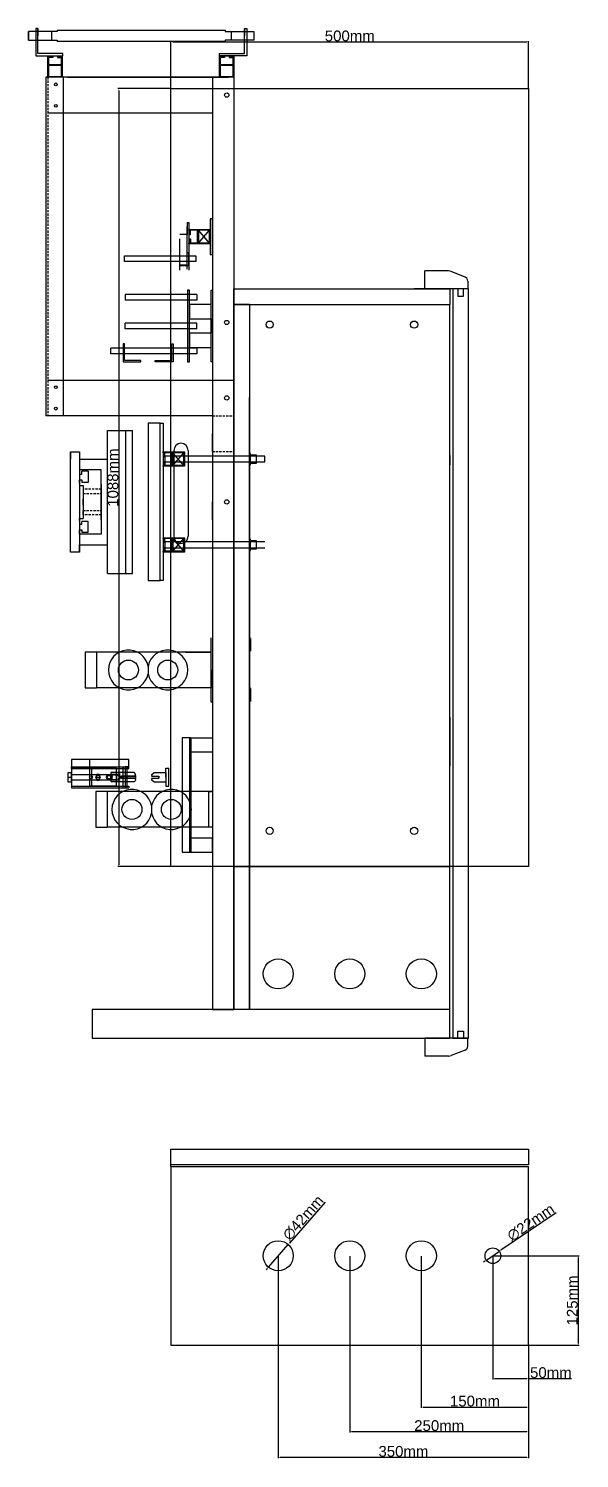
# Model space of a CAD drawing. Header units: centimetres. Extents: x -20691 to 4616, y 2962 to 8763.
# Drawn here: x -20691 to -19921, y 2962 to 4962 of the extents above; entities that cross this region are included whole.
import ezdxf

# ---------------------------------------------------------------- set-up
doc = ezdxf.new("R2010")
doc.units = ezdxf.units.CM
doc.header["$LTSCALE"] = 0.5
doc.linetypes.add('DASHED2', pattern=[9.525, 6.35, -3.175])
doc.linetypes.add('TRAZOS2', pattern=[9.525, 6.35, -3.175])
doc.styles.get("Standard").update_dxf_attribs({"font": 'arial.ttf'})
doc.dimstyles.new('ISO-25', dxfattribs={"dimtxt": 15, "dimasz": 2.5, "dimexe": 1.25, "dimexo": 0.625, "dimtad": 1, "dimtxsty": 'Standard', "dimcen": 2.5, "dimclrd": 1, "dimclre": 1, "dimadec": 0, "dimazin": 0, "dimtfac": 1, "dimtmove": 0, "dimatfit": 3, "dimfxl": 1, "dimarcsym": 0})

# ---------------------------------------------------------------- blocks, each defined once
blk = doc.blocks.new('*D179')
at = {"color": 1, "lineweight": -2, "transparency": 16777216}
for p, q in [((-20492.4, 4878.3), (-20492.4, 4944.3)), ((-20489.9, 4943.1), (-19994.9, 4943.1)), ((-19992.4, 4878.3), (-19992.4, 4944.3))]:
    blk.add_line(p, q, dxfattribs=at)
at = {"color": 1, "transparency": 16777216}
for points in [[(-20489.9, 4943.5), (-20489.9, 4942.7), (-20492.4, 4943.1)], [(-19994.9, 4943.5), (-19994.9, 4942.7), (-19992.4, 4943.1)]]:
    blk.add_solid(points, dxfattribs=at)
at = {"layer": 'Defpoints', "color": 0, "transparency": 16777216}
for p in [(-19992.4, 4943.1), (-20492.4, 4877.7), (-19992.4, 4877.7)]:
    blk.add_point(p, dxfattribs=at)
at = {"color": 0, "transparency": 16777216, "insert": (-20242.4, 4951.4), "char_height": 15, "attachment_point": 5}
blk.add_mtext('500mm', dxfattribs=at)
blk = doc.blocks.new('*D180')
at = {"color": 1, "lineweight": -2, "transparency": 16777216}
for p, q in [((-20493, 4877.7), (-20566.5, 4877.7)), ((-20565.2, 4875.2), (-20565.2, 3792.2)), ((-20493, 3789.7), (-20566.5, 3789.7))]:
    blk.add_line(p, q, dxfattribs=at)
at = {"color": 1, "transparency": 16777216}
for points in [[(-20565.6, 4875.2), (-20564.8, 4875.2), (-20565.2, 4877.7)], [(-20565.6, 3792.2), (-20564.8, 3792.2), (-20565.2, 3789.7)]]:
    blk.add_solid(points, dxfattribs=at)
at = {"layer": 'Defpoints', "color": 0, "transparency": 16777216}
for p in [(-20492.4, 4877.7), (-20565.2, 3789.7), (-20492.4, 3789.7)]:
    blk.add_point(p, dxfattribs=at)
at = {"color": 0, "transparency": 16777216, "insert": (-20573.5, 4333.7), "char_height": 15, "attachment_point": 5, "rotation": 90}
blk.add_mtext('1088mm', dxfattribs=at)
blk = doc.blocks.new('*D181')
at = {"color": 1, "lineweight": -2, "transparency": 16777216}
for p, q in [((-20041.8, 3245.5), (-19921.7, 3245.5)), ((-19923, 3243), (-19923, 3123)), ((-19991.8, 3120.5), (-19921.7, 3120.5))]:
    blk.add_line(p, q, dxfattribs=at)
at = {"color": 1, "transparency": 16777216}
for points in [[(-19923.4, 3243), (-19922.6, 3243), (-19923, 3245.5)], [(-19923.4, 3123), (-19922.6, 3123), (-19923, 3120.5)]]:
    blk.add_solid(points, dxfattribs=at)
at = {"layer": 'Defpoints', "color": 0, "transparency": 16777216}
for p in [(-20042.4, 3245.5), (-19992.4, 3120.5), (-19923, 3120.5)]:
    blk.add_point(p, dxfattribs=at)
at = {"color": 0, "transparency": 16777216, "insert": (-19931.3, 3183), "char_height": 15, "attachment_point": 5, "rotation": 90}
blk.add_mtext('125mm', dxfattribs=at)
blk = doc.blocks.new('*D182')
at = {"color": 1, "lineweight": -2, "transparency": 16777216}
for p, q in [((-20042.4, 3244.9), (-20042.4, 3072.5)), ((-19992.4, 3119.9), (-19992.4, 3072.5)), ((-20039.9, 3073.7), (-19994.9, 3073.7)), ((-19992.4, 3073.7), (-19932.6, 3073.7))]:
    blk.add_line(p, q, dxfattribs=at)
at = {"color": 1, "transparency": 16777216}
for points in [[(-20039.9, 3074.1), (-20039.9, 3073.3), (-20042.4, 3073.7)], [(-19994.9, 3074.1), (-19994.9, 3073.3), (-19992.4, 3073.7)]]:
    blk.add_solid(points, dxfattribs=at)
at = {"layer": 'Defpoints', "color": 0, "transparency": 16777216}
for p in [(-20042.4, 3245.5), (-19992.4, 3120.5), (-19992.4, 3073.7)]:
    blk.add_point(p, dxfattribs=at)
at = {"color": 0, "transparency": 16777216, "insert": (-19961.3, 3082), "char_height": 15, "attachment_point": 5}
blk.add_mtext('50mm', dxfattribs=at)
blk = doc.blocks.new('*D183')
at = {"color": 1, "lineweight": -2, "transparency": 16777216}
for p, q in [((-20142.4, 3244.9), (-20142.4, 3032.6)), ((-19992.4, 3119.9), (-19992.4, 3032.6)), ((-20139.9, 3033.9), (-19994.9, 3033.9))]:
    blk.add_line(p, q, dxfattribs=at)
at = {"color": 1, "transparency": 16777216}
for points in [[(-20139.9, 3034.3), (-20139.9, 3033.5), (-20142.4, 3033.9)], [(-19994.9, 3034.3), (-19994.9, 3033.5), (-19992.4, 3033.9)]]:
    blk.add_solid(points, dxfattribs=at)
at = {"layer": 'Defpoints', "color": 0, "transparency": 16777216}
for p in [(-20142.4, 3245.5), (-19992.4, 3120.5), (-19992.4, 3033.9)]:
    blk.add_point(p, dxfattribs=at)
at = {"color": 0, "transparency": 16777216, "insert": (-20067.4, 3042.2), "char_height": 15, "attachment_point": 5}
blk.add_mtext('150mm', dxfattribs=at)
blk = doc.blocks.new('*D184')
at = {"color": 1, "lineweight": -2, "transparency": 16777216}
for p, q in [((-20242.4, 3244.9), (-20242.4, 2998.3)), ((-19992.4, 3119.9), (-19992.4, 2998.3)), ((-20239.9, 2999.6), (-19994.9, 2999.6))]:
    blk.add_line(p, q, dxfattribs=at)
at = {"color": 1, "transparency": 16777216}
for points in [[(-20239.9, 3000), (-20239.9, 2999.2), (-20242.4, 2999.6)], [(-19994.9, 3000), (-19994.9, 2999.2), (-19992.4, 2999.6)]]:
    blk.add_solid(points, dxfattribs=at)
at = {"layer": 'Defpoints', "color": 0, "transparency": 16777216}
for p in [(-20242.4, 3245.5), (-19992.4, 3120.5), (-19992.4, 2999.6)]:
    blk.add_point(p, dxfattribs=at)
at = {"color": 0, "transparency": 16777216, "insert": (-20117.4, 3007.9), "char_height": 15, "attachment_point": 5}
blk.add_mtext('250mm', dxfattribs=at)
blk = doc.blocks.new('*D185')
at = {"color": 1, "lineweight": -2, "transparency": 16777216}
for p, q in [((-20342.4, 3244.9), (-20342.4, 2962.4)), ((-19992.4, 3119.9), (-19992.4, 2962.4)), ((-20339.9, 2963.7), (-19994.9, 2963.7))]:
    blk.add_line(p, q, dxfattribs=at)
at = {"color": 1, "transparency": 16777216}
for points in [[(-20339.9, 2964.1), (-20339.9, 2963.2), (-20342.4, 2963.7)], [(-19994.9, 2964.1), (-19994.9, 2963.2), (-19992.4, 2963.7)]]:
    blk.add_solid(points, dxfattribs=at)
at = {"layer": 'Defpoints', "color": 0, "transparency": 16777216}
for p in [(-20342.4, 3245.5), (-19992.4, 3120.5), (-19992.4, 2963.7)]:
    blk.add_point(p, dxfattribs=at)
at = {"color": 0, "transparency": 16777216, "insert": (-20167.4, 2971.9), "char_height": 15, "attachment_point": 5}
blk.add_mtext('350mm', dxfattribs=at)
blk = doc.blocks.new('*D186')
at = {"color": 1, "lineweight": -2, "transparency": 16777216}
for p, q in [((-20276.7, 3320.4), (-20326.9, 3263.2)), ((-20356.2, 3229.7), (-20328.5, 3261.3)), ((-20357.9, 3227.9), (-20359.5, 3226))]:
    blk.add_line(p, q, dxfattribs=at)
at = {"color": 1, "transparency": 16777216}
for points in [[(-20327.2, 3263.5), (-20326.6, 3262.9), (-20328.5, 3261.3)], [(-20358.2, 3228.1), (-20357.6, 3227.6), (-20356.2, 3229.7)]]:
    blk.add_solid(points, dxfattribs=at)
at = {"layer": 'Defpoints', "color": 0, "transparency": 16777216}
for p in [(-20328.5, 3261.3), (-20356.2, 3229.7)]:
    blk.add_point(p, dxfattribs=at)
at = {"color": 0, "transparency": 16777216, "insert": (-20307.5, 3298.5), "char_height": 15, "attachment_point": 5, "rotation": 48.7601}
blk.add_mtext('∅42mm', dxfattribs=at)
blk = doc.blocks.new('*D187')
at = {"color": 1, "lineweight": -2, "transparency": 16777216}
for p, q in [((-19953.9, 3305.4), (-20031.2, 3253.1)), ((-20051.5, 3239.4), (-20033.3, 3251.7)), ((-20053.6, 3238), (-20055.6, 3236.6))]:
    blk.add_line(p, q, dxfattribs=at)
at = {"color": 1, "transparency": 16777216}
for points in [[(-20053.8, 3238.3), (-20053.3, 3237.6), (-20051.5, 3239.4)], [(-20031.4, 3253.4), (-20031, 3252.8), (-20033.3, 3251.7)]]:
    blk.add_solid(points, dxfattribs=at)
at = {"layer": 'Defpoints', "color": 0, "transparency": 16777216}
for p in [(-20051.5, 3239.4), (-20033.3, 3251.7)]:
    blk.add_point(p, dxfattribs=at)
at = {"color": 0, "transparency": 16777216, "insert": (-19989.3, 3292), "char_height": 15, "attachment_point": 5, "rotation": 34.0958}
blk.add_mtext('∅22mm', dxfattribs=at)

msp = doc.modelspace()

# ---------------------------------------------------------------- linework, layer by layer
for p, q in [((-20681.38, 4961.705), (-20681.38, 4923.705)), ((-20678.38, 4961.705), (-20681.38, 4961.705)), ((-20678.38, 4926.705), (-20678.38, 4961.705)), ((-20678.38, 4961.705), (-20678.38, 4951.705)), ((-20651.38, 4959.705), (-20416.38, 4959.705)), ((-20651.38, 4959.705), (-20651.38, 4959.705)), ((-20651.38, 4959.705), (-20651.38, 4957.705)), ((-20416.38, 4959.705), (-20416.38, 4957.705)), ((-20389.38, 4926.705), (-20389.38, 4961.705)), ((-20389.38, 4961.705), (-20386.38, 4961.705)), ((-20389.38, 4961.705), (-20389.38, 4951.705)), ((-20386.38, 4961.705), (-20386.38, 4923.705)), ((-20691.38, 4945.705), (-20691.38, 4957.705)), ((-20651.38, 4957.705), (-20691.38, 4957.705)), ((-20691.38, 4957.705), (-20691.38, 4945.705)), ((-20691.38, 4945.705), (-20651.38, 4945.705)), ((-20651.38, 4957.705), (-20659.38, 4957.705)), ((-20659.38, 4957.705), (-20659.38, 4945.705)), ((-20651.38, 4945.705), (-20651.38, 4943.705)), ((-20416.38, 4943.705), (-20651.38, 4943.705)), ((-20416.38, 4957.705), (-20376.38, 4957.705)), ((-20416.38, 4957.705), (-20408.38, 4957.705)), ((-20376.38, 4945.705), (-20416.38, 4945.705)), ((-20416.38, 4945.705), (-20416.38, 4943.705)), ((-20408.38, 4957.705), (-20408.38, 4945.705)), ((-20376.38, 4957.705), (-20376.38, 4945.705)), ((-20376.38, 4957.705), (-20376.38, 4945.705)), ((-20681.38, 4923.705), (-20643.38, 4923.705)), ((-20643.38, 4926.705), (-20678.38, 4926.705)), ((-20664.38, 4893.705), (-20664.38, 4923.705)), ((-20664.38, 4923.705), (-20663.28, 4923.705)), ((-20664.38, 4923.705), (-20663.28, 4923.705)), ((-20663.28, 4922.405), (-20663.28, 4923.705)), ((-20663.28, 4923.705), (-20663.28, 4922.405)), ((-20663.28, 4922.405), (-20663.28, 4923.705)), ((-20663.28, 4923.705), (-20663.28, 4922.405)), ((-20663.28, 4922.405), (-20657.6, 4922.405)), ((-20663.28, 4922.405), (-20657.6, 4922.405)), ((-20663.28, 4911.405), (-20663.28, 4921.155)), ((-20657.6, 4921.155), (-20663.28, 4921.155)), ((-20657.6, 4921.155), (-20663.28, 4921.155)), ((-20657.6, 4922.405), (-20657.6, 4921.155)), ((-20657.6, 4922.405), (-20657.6, 4921.155)), ((-20645.48, 4922.405), (-20651.16, 4922.405)), ((-20651.16, 4922.405), (-20651.16, 4921.155)), ((-20645.48, 4922.405), (-20651.16, 4922.405)), ((-20651.16, 4922.405), (-20651.16, 4921.155)), ((-20651.16, 4921.155), (-20645.48, 4921.155)), ((-20651.16, 4921.155), (-20645.48, 4921.155)), ((-20645.48, 4922.405), (-20645.48, 4923.705)), ((-20645.48, 4923.705), (-20645.48, 4922.405)), ((-20645.48, 4923.705), (-20644.38, 4923.705)), ((-20645.48, 4922.405), (-20645.48, 4923.705)), ((-20645.48, 4923.705), (-20645.48, 4922.405)), ((-20645.48, 4923.705), (-20644.38, 4923.705)), ((-20645.48, 4911.405), (-20645.48, 4921.155)), ((-20644.38, 4923.705), (-20644.38, 4893.705)), ((-20643.38, 4923.705), (-20643.38, 4926.705)), ((-20424.38, 4923.705), (-20424.38, 4926.705)), ((-20424.38, 4926.705), (-20389.38, 4926.705)), ((-20424.38, 4926.705), (-20414.38, 4926.705)), ((-20424.38, 4893.705), (-20424.38, 4923.705)), ((-20424.38, 4923.705), (-20423.28, 4923.705)), ((-20424.38, 4923.705), (-20423.28, 4923.705)), ((-20386.38, 4923.705), (-20424.38, 4923.705)), ((-20424.38, 4923.705), (-20404.38, 4923.705)), ((-20423.28, 4922.405), (-20423.28, 4923.705)), ((-20423.28, 4923.705), (-20423.28, 4922.405)), ((-20423.28, 4922.405), (-20417.6, 4922.405)), ((-20423.28, 4911.405), (-20423.28, 4921.155)), ((-20417.6, 4921.155), (-20423.28, 4921.155)), ((-20417.6, 4922.405), (-20417.6, 4921.155)), ((-20405.48, 4922.405), (-20411.16, 4922.405)), ((-20411.16, 4922.405), (-20411.16, 4921.155)), ((-20411.16, 4921.155), (-20405.48, 4921.155)), ((-20405.48, 4922.405), (-20405.48, 4923.705)), ((-20405.48, 4923.705), (-20405.48, 4922.405)), ((-20405.48, 4923.705), (-20404.38, 4923.705)), ((-20405.48, 4923.705), (-20404.38, 4923.705)), ((-20405.48, 4911.405), (-20405.48, 4921.155)), ((-20404.38, 4923.705), (-20404.38, 4893.705)), ((-20664.38, 4910.305), (-20664.38, 4911.405)), ((-20664.38, 4893.705), (-20664.38, 4908.705)), ((-20663.28, 4911.405), (-20645.48, 4911.405)), ((-20645.48, 4910.305), (-20663.28, 4910.305)), ((-20663.28, 4894.805), (-20663.28, 4910.305)), ((-20645.48, 4894.805), (-20645.48, 4910.305)), ((-20645.48, 4894.805), (-20645.48, 4910.305)), ((-20424.38, 4910.305), (-20424.38, 4911.405)), ((-20424.38, 4893.705), (-20424.38, 4908.705)), ((-20423.28, 4911.405), (-20405.48, 4911.405)), ((-20405.48, 4910.305), (-20423.28, 4910.305)), ((-20423.28, 4894.805), (-20423.28, 4910.305)), ((-20405.48, 4894.805), (-20405.48, 4910.305)), ((-20405.48, 4894.805), (-20405.48, 4910.305)), ((-20404.38, 4914.705), (-20404.38, 4896.705)), ((-20667.38, 4893.705), (-20667.38, 4420.205)), ((-20404.38, 4893.705), (-20667.38, 4893.705)), ((-20664.38, 4893.705), (-20664.38, 4894.805)), ((-20644.38, 4893.705), (-20664.38, 4893.705)), ((-20663.28, 4894.805), (-20645.48, 4894.805)), ((-20642.38, 4420.205), (-20642.38, 4893.705)), ((-20636.88, 4893.705), (-20411.88, 4893.705)), ((-20404.38, 4893.705), (-20504.38, 4893.705)), ((-20434.38, 4893.705), (-20434.38, 3589.705)), ((-20424.38, 4893.705), (-20424.38, 4894.805)), ((-20404.38, 4893.705), (-20424.38, 4893.705)), ((-20423.28, 4894.805), (-20405.48, 4894.805)), ((-20404.38, 4893.705), (-20404.38, 3589.705)), ((-20492.38, 3789.705), (-20492.38, 4877.705)), ((-20492.38, 4877.705), (-19992.38, 4877.705)), ((-19992.38, 4877.705), (-19992.38, 3789.705)), ((-20664.38, 4843.705), (-20434.38, 4843.705)), ((-20469.877, 4690.325), (-20467.477, 4690.325)), ((-20469.877, 4690.325), (-20469.877, 4673.705)), ((-20469.78, 4625.275), (-20469.78, 4684.325)), ((-20467.477, 4690.325), (-20467.477, 4680.705)), ((-20467.477, 4690.325), (-20467.477, 4670.705)), ((-20467.477, 4680.705), (-20437.477, 4680.705)), ((-20467.477, 4679.605), (-20467.477, 4680.705)), ((-20467.477, 4680.705), (-20450.515, 4680.705)), ((-20466.177, 4679.605), (-20467.477, 4679.605)), ((-20467.477, 4679.605), (-20466.177, 4679.605)), ((-20467.38, 4684.325), (-20467.38, 4623.865)), ((-20466.177, 4679.605), (-20466.177, 4673.925)), ((-20455.177, 4679.605), (-20464.927, 4679.605)), ((-20464.927, 4673.925), (-20464.927, 4679.605)), ((-20455.177, 4661.805), (-20455.177, 4679.605)), ((-20438.577, 4679.605), (-20454.077, 4679.605)), ((-20438.577, 4679.605), (-20454.077, 4679.605)), ((-20454.077, 4679.605), (-20454.077, 4661.805)), ((-20454.077, 4661.805), (-20438.577, 4679.605)), ((-20438.577, 4661.805), (-20454.077, 4679.605)), ((-20438.577, 4661.805), (-20438.577, 4679.605)), ((-20434.477, 4695.705), (-20437.477, 4695.705)), ((-20437.477, 4695.705), (-20437.477, 4645.705)), ((-20437.477, 4680.705), (-20437.477, 4660.705)), ((-20434.477, 4645.705), (-20434.477, 4695.705)), ((-20469.877, 4673.705), (-20480.077, 4673.705)), ((-20479.98, 4623.865), (-20479.98, 4667.705)), ((-20466.177, 4661.805), (-20467.477, 4661.805)), ((-20467.477, 4661.805), (-20466.177, 4661.805)), ((-20467.477, 4660.705), (-20467.477, 4661.805)), ((-20437.477, 4660.705), (-20467.477, 4660.705)), ((-20466.177, 4673.925), (-20464.927, 4673.925)), ((-20466.177, 4661.805), (-20466.177, 4667.485)), ((-20466.177, 4667.485), (-20464.927, 4667.485)), ((-20464.927, 4667.485), (-20464.927, 4661.805)), ((-20455.177, 4661.805), (-20464.927, 4661.805)), ((-20454.077, 4660.705), (-20455.177, 4660.705)), ((-20438.577, 4661.805), (-20454.077, 4661.805)), ((-20437.477, 4660.705), (-20452.477, 4660.705)), ((-20437.477, 4660.705), (-20438.577, 4660.705)), ((-20557.477, 4635.865), (-20557.477, 4643.865)), ((-20557.477, 4643.865), (-20457.477, 4643.865)), ((-20480.077, 4629.865), (-20480.077, 4645.955)), ((-20467.477, 4647.895), (-20469.877, 4647.895)), ((-20467.477, 4629.865), (-20467.477, 4647.895)), ((-20467.477, 4629.865), (-20467.477, 4639.865)), ((-20457.477, 4643.865), (-20457.477, 4635.865)), ((-20457.477, 4639.865), (-20457.477, 4635.865)), ((-20437.477, 4645.705), (-20434.477, 4645.705)), ((-20457.477, 4635.865), (-20557.477, 4635.865)), ((-20480.077, 4629.865), (-20480.077, 4631.275)), ((-20480.077, 4631.275), (-20469.877, 4631.275)), ((-20467.477, 4629.865), (-20480.077, 4629.865)), ((-20467.477, 4629.865), (-20469.877, 4629.865)), ((-20137.38, 4597.705), (-20137.38, 4622.705)), ((-20104.306, 4622.705), (-20137.38, 4622.705)), ((-20081.151, 4614.213), (-20100.592, 4621.989)), ((-20077.38, 4608.642), (-20077.38, 4597.705)), ((-20456.38, 4589.705), (-20556.38, 4589.705)), ((-20556.38, 4589.705), (-20556.38, 4581.705)), ((-20456.38, 4581.705), (-20556.38, 4581.705)), ((-20524.477, 4581.705), (-20539.477, 4581.705)), ((-20466.38, 4595.705), (-20469.38, 4595.705)), ((-20469.38, 4595.705), (-20469.38, 4495.705)), ((-20466.38, 4495.705), (-20466.38, 4595.705)), ((-20456.38, 4589.705), (-20456.38, 4581.705)), ((-20436.38, 4495.705), (-20436.38, 4595.705)), ((-20436.38, 4595.705), (-20434.38, 4595.705)), ((-20434.38, 4595.705), (-20434.38, 4495.705)), ((-20434.283, 4589.705), (-20434.283, 4579.705)), ((-20404.38, 4575.705), (-20404.38, 4597.705)), ((-20404.38, 4597.705), (-20102.38, 4597.705)), ((-20404.38, 4597.705), (-20354.38, 4597.705)), ((-20404.38, 4589.705), (-20404.38, 4571.705)), ((-20102.38, 4597.705), (-20152.38, 4597.705)), ((-20077.38, 4597.705), (-20137.38, 4597.705)), ((-20102.38, 4597.705), (-20102.38, 4575.705)), ((-20077.38, 4597.705), (-20102.38, 4597.705)), ((-20087.38, 4597.705), (-20098.38, 4597.705)), ((-20098.38, 4597.705), (-20098.38, 3549.705)), ((-20087.38, 4597.705), (-20091.38, 4597.705)), ((-20091.38, 4597.705), (-20091.38, 4587.705)), ((-20091.38, 4587.705), (-20083.38, 4587.705)), ((-20077.38, 4597.705), (-20087.38, 4597.705)), ((-20076.38, 4597.705), (-20087.38, 4597.705)), ((-20083.38, 4587.705), (-20083.38, 4597.705)), ((-20076.38, 3549.705), (-20076.38, 4597.705)), ((-20436.38, 4575.705), (-20466.38, 4575.705)), ((-20466.38, 4575.705), (-20466.38, 4555.705)), ((-20404.38, 3589.705), (-20404.38, 4575.705)), ((-20382.38, 4575.705), (-20404.38, 4575.705)), ((-20404.38, 4575.705), (-20404.38, 4550.705)), ((-20404.38, 4575.705), (-20102.38, 4575.705)), ((-20382.38, 4575.705), (-20382.38, 3589.705)), ((-20382.38, 4575.705), (-20382.38, 4455.705)), ((-20382.38, 4575.705), (-20382.38, 4435.705)), ((-20382.38, 4575.705), (-20367.38, 4575.705)), ((-20382.38, 4575.705), (-20382.38, 4560.705)), ((-20102.38, 3589.705), (-20102.38, 4575.705)), ((-20456.38, 4549.705), (-20556.38, 4549.705)), ((-20556.38, 4541.705), (-20556.38, 4549.705)), ((-20456.38, 4541.705), (-20556.38, 4541.705)), ((-20466.38, 4555.705), (-20436.38, 4555.705)), ((-20456.38, 4541.705), (-20456.38, 4549.705)), ((-20436.38, 4555.705), (-20436.38, 4535.705)), ((-20436.38, 4555.705), (-20436.38, 4535.705)), ((-20557.38, 4520.705), (-20559.38, 4520.705)), ((-20559.38, 4520.705), (-20559.38, 4495.705)), ((-20557.38, 4497.705), (-20557.38, 4520.705)), ((-20491.38, 4497.705), (-20491.38, 4520.705)), ((-20491.38, 4520.705), (-20489.38, 4520.705)), ((-20489.38, 4520.705), (-20489.38, 4495.705)), ((-20436.38, 4535.705), (-20466.38, 4535.705)), ((-20466.38, 4535.705), (-20466.38, 4515.705)), ((-20456.38, 4514.705), (-20576.38, 4514.705)), ((-20576.38, 4506.705), (-20576.38, 4514.705)), ((-20456.38, 4506.705), (-20576.38, 4506.705)), ((-20466.38, 4515.705), (-20436.38, 4515.705)), ((-20456.38, 4514.705), (-20456.38, 4506.705)), ((-20436.38, 4495.705), (-20436.38, 4510.705)), ((-20559.38, 4495.705), (-20534.38, 4495.705)), ((-20534.38, 4497.705), (-20557.38, 4497.705)), ((-20534.38, 4495.705), (-20534.38, 4497.705)), ((-20514.38, 4495.705), (-20514.38, 4497.705)), ((-20514.38, 4497.705), (-20491.38, 4497.705)), ((-20489.38, 4495.705), (-20514.38, 4495.705)), ((-20469.38, 4495.705), (-20466.38, 4495.705)), ((-20434.38, 4495.705), (-20436.38, 4495.705)), ((-20664.38, 4470.205), (-20404.38, 4470.205)), ((-20382.38, 4435.705), (-20382.38, 4445.705)), ((-20434.38, 4420.205), (-20667.38, 4420.205)), ((-20434.38, 4420.205), (-20434.38, 4370.205)), ((-20382.38, 4425.705), (-20382.38, 4438.705)), ((-20382.38, 3589.705), (-20382.38, 4435.705)), ((-20382.38, 4435.705), (-20382.38, 4397.205)), ((-20382.38, 4426.955), (-20382.38, 4405.955)), ((-20581.132, 4399.705), (-20546.132, 4399.705)), ((-20507.38, 4409.705), (-20524.38, 4409.705)), ((-20524.38, 4409.705), (-20524.38, 4189.705)), ((-20507.38, 4189.705), (-20507.38, 4409.705)), ((-20507.38, 4409.705), (-20503.38, 4409.705)), ((-20503.38, 4409.705), (-20503.38, 4189.705)), ((-20382.38, 4397.205), (-20382.38, 4407.205)), ((-20382.38, 3589.705), (-20382.38, 4403.205)), ((-20434.38, 4370.205), (-20434.38, 4395.205)), ((-20382.38, 3589.705), (-20382.38, 4397.205)), ((-20102.38, 4379.547), (-20102.38, 4397.547)), ((-20632.732, 4369.705), (-20620.032, 4369.705)), ((-20632.732, 4229.705), (-20632.732, 4369.705)), ((-20632.732, 4369.705), (-20632.732, 4359.705)), ((-20620.032, 4369.705), (-20620.032, 4229.705)), ((-20620.032, 4359.705), (-20581.132, 4359.705)), ((-20581.132, 4299.705), (-20581.132, 4359.705)), ((-20503.38, 4369.705), (-20473.38, 4369.705)), ((-20503.38, 4368.605), (-20503.38, 4369.705)), ((-20502.08, 4368.605), (-20503.38, 4368.605)), ((-20503.38, 4368.605), (-20502.08, 4368.605)), ((-20502.08, 4368.605), (-20502.08, 4362.925)), ((-20502.08, 4362.925), (-20500.83, 4362.925)), ((-20491.08, 4363.705), (-20501.08, 4363.705)), ((-20501.08, 4363.705), (-20501.08, 4355.705)), ((-20361.08, 4363.705), (-20501.08, 4363.705)), ((-20491.08, 4368.605), (-20500.83, 4368.605)), ((-20500.83, 4362.925), (-20500.83, 4368.605)), ((-20491.08, 4350.805), (-20491.08, 4368.605)), ((-20491.08, 4359.705), (-20491.08, 4363.705)), ((-20474.48, 4368.605), (-20489.98, 4368.605)), ((-20474.48, 4368.605), (-20489.98, 4368.605)), ((-20489.98, 4368.605), (-20489.98, 4350.805)), ((-20489.98, 4350.805), (-20474.48, 4368.605)), ((-20474.48, 4350.805), (-20489.98, 4368.605)), ((-20488.38, 4371.705), (-20488.38, 4251.705)), ((-20474.48, 4350.805), (-20474.48, 4368.605)), ((-20473.38, 4369.705), (-20473.38, 4349.705)), ((-20468.38, 4371.705), (-20468.38, 4251.705)), ((-20381.38, 4367.705), (-20382.38, 4367.705)), ((-20382.38, 4367.705), (-20382.38, 4359.705)), ((-20382.38, 4363.705), (-20382.38, 4355.705)), ((-20382.38, 4359.705), (-20382.38, 4351.705)), ((-20381.38, 4351.705), (-20381.38, 4367.705)), ((-20381.38, 4359.705), (-20381.38, 4365.705)), ((-20381.38, 4365.705), (-20373.38, 4365.705)), ((-20381.38, 4353.705), (-20381.38, 4359.705)), ((-20373.38, 4365.705), (-20373.38, 4353.705)), ((-20361.08, 4355.705), (-20361.08, 4363.705)), ((-20102.38, 4364.705), (-20102.38, 4351.705)), ((-20590.032, 4344.705), (-20620.032, 4344.705)), ((-20620.032, 4344.705), (-20620.032, 4343.605)), ((-20620.032, 4343.605), (-20620.032, 4338.705)), ((-20608.032, 4342.605), (-20617.032, 4342.605)), ((-20617.032, 4338.705), (-20617.032, 4342.605)), ((-20608.032, 4342.605), (-20608.032, 4326.805)), ((-20606.632, 4344.705), (-20607.732, 4344.705)), ((-20590.032, 4344.705), (-20605.032, 4344.705)), ((-20590.032, 4344.705), (-20591.132, 4344.705)), ((-20590.032, 4324.705), (-20590.032, 4344.705)), ((-20502.08, 4350.805), (-20503.38, 4350.805)), ((-20503.38, 4350.805), (-20502.08, 4350.805)), ((-20503.38, 4349.705), (-20503.38, 4350.805)), ((-20473.38, 4349.705), (-20503.38, 4349.705)), ((-20502.08, 4350.805), (-20502.08, 4356.485)), ((-20502.08, 4356.485), (-20500.83, 4356.485)), ((-20501.08, 4355.705), (-20361.08, 4355.705)), ((-20500.83, 4356.485), (-20500.83, 4350.805)), ((-20491.08, 4350.805), (-20500.83, 4350.805)), ((-20489.98, 4349.705), (-20491.08, 4349.705)), ((-20474.48, 4350.805), (-20489.98, 4350.805)), ((-20473.38, 4349.705), (-20488.38, 4349.705)), ((-20473.38, 4349.705), (-20474.48, 4349.705)), ((-20382.38, 4351.705), (-20381.38, 4351.705)), ((-20373.38, 4353.705), (-20381.38, 4353.705)), ((-20620.032, 4338.705), (-20617.032, 4338.705)), ((-20620.032, 4325.805), (-20620.032, 4330.705)), ((-20620.032, 4330.705), (-20617.032, 4330.705)), ((-20620.032, 4325.805), (-20620.032, 4322.705)), ((-20620.032, 4322.705), (-20615.032, 4322.705)), ((-20617.032, 4330.705), (-20617.032, 4326.805)), ((-20608.032, 4326.805), (-20617.032, 4326.805)), ((-20615.032, 4322.705), (-20615.032, 4276.705)), ((-20590.032, 4274.705), (-20590.032, 4324.705)), ((-20590.032, 4324.705), (-20590.032, 4317.705)), ((-20434.38, 4324.705), (-20434.38, 4274.705)), ((-20404.38, 4336.705), (-20404.38, 4111.705)), ((-20102.38, 4243.705), (-20102.38, 4333.705)), ((-20615.032, 4317.705), (-20615.032, 4311.705)), ((-20615.032, 4295.705), (-20615.032, 4303.705)), ((-20590.032, 4299.705), (-20590.032, 4295.705)), ((-20434.38, 4274.705), (-20434.38, 4299.705)), ((-20615.032, 4281.705), (-20615.032, 4287.705)), ((-20590.032, 4274.705), (-20590.032, 4281.705)), ((-20434.38, 4289.705), (-20434.38, 4239.705)), ((-20620.032, 4276.705), (-20615.032, 4276.705)), ((-20620.032, 4273.605), (-20620.032, 4276.705)), ((-20620.032, 4273.605), (-20620.032, 4268.705)), ((-20620.032, 4268.705), (-20617.032, 4268.705)), ((-20620.032, 4255.805), (-20620.032, 4260.705)), ((-20620.032, 4260.705), (-20617.032, 4260.705)), ((-20608.032, 4272.605), (-20617.032, 4272.605)), ((-20617.032, 4268.705), (-20617.032, 4272.605)), ((-20617.032, 4260.705), (-20617.032, 4256.805)), ((-20608.032, 4256.805), (-20608.032, 4272.605)), ((-20590.032, 4274.705), (-20590.032, 4254.705)), ((-20620.032, 4254.705), (-20620.032, 4255.805)), ((-20590.032, 4254.705), (-20620.032, 4254.705)), ((-20620.032, 4229.705), (-20620.032, 4239.705)), ((-20620.032, 4239.705), (-20581.132, 4239.705)), ((-20608.032, 4256.805), (-20617.032, 4256.805)), ((-20606.632, 4254.705), (-20607.732, 4254.705)), ((-20590.032, 4254.705), (-20605.032, 4254.705)), ((-20590.032, 4254.705), (-20591.132, 4254.705)), ((-20503.38, 4249.705), (-20473.38, 4249.705)), ((-20503.38, 4248.605), (-20503.38, 4249.705)), ((-20502.08, 4248.605), (-20503.38, 4248.605)), ((-20503.38, 4248.605), (-20502.08, 4248.605)), ((-20502.08, 4248.605), (-20502.08, 4242.925)), ((-20502.08, 4242.925), (-20500.83, 4242.925)), ((-20501.08, 4243.705), (-20501.08, 4235.705)), ((-20361.08, 4243.705), (-20501.08, 4243.705)), ((-20491.08, 4248.605), (-20500.83, 4248.605)), ((-20500.83, 4242.925), (-20500.83, 4248.605)), ((-20491.08, 4230.805), (-20491.08, 4248.605)), ((-20474.48, 4248.605), (-20489.98, 4248.605)), ((-20474.48, 4248.605), (-20489.98, 4248.605)), ((-20489.98, 4248.605), (-20489.98, 4230.805)), ((-20489.98, 4230.805), (-20474.48, 4248.605)), ((-20474.48, 4230.805), (-20489.98, 4248.605)), ((-20474.48, 4230.805), (-20474.48, 4248.605)), ((-20473.38, 4249.705), (-20473.38, 4229.705)), ((-20381.38, 4247.705), (-20382.38, 4247.705)), ((-20382.38, 4247.705), (-20382.38, 4239.705)), ((-20382.38, 4243.705), (-20382.38, 4235.705)), ((-20382.38, 4239.705), (-20382.38, 4231.705)), ((-20381.38, 4231.705), (-20381.38, 4247.705)), ((-20381.38, 4239.705), (-20381.38, 4245.705)), ((-20381.38, 4245.705), (-20373.38, 4245.705)), ((-20381.38, 4233.705), (-20381.38, 4239.705)), ((-20373.38, 4245.705), (-20373.38, 4233.705)), ((-20620.032, 4229.705), (-20632.732, 4229.705)), ((-20502.08, 4230.805), (-20503.38, 4230.805)), ((-20503.38, 4230.805), (-20502.08, 4230.805)), ((-20503.38, 4229.705), (-20503.38, 4230.805)), ((-20473.38, 4229.705), (-20503.38, 4229.705)), ((-20502.08, 4230.805), (-20502.08, 4236.485)), ((-20502.08, 4236.485), (-20500.83, 4236.485)), ((-20501.08, 4235.705), (-20361.08, 4235.705)), ((-20500.83, 4236.485), (-20500.83, 4230.805)), ((-20491.08, 4230.805), (-20500.83, 4230.805)), ((-20489.98, 4229.705), (-20491.08, 4229.705)), ((-20474.48, 4230.805), (-20489.98, 4230.805)), ((-20473.38, 4229.705), (-20488.38, 4229.705)), ((-20473.38, 4229.705), (-20474.48, 4229.705)), ((-20382.38, 4231.705), (-20381.38, 4231.705)), ((-20373.38, 4233.705), (-20381.38, 4233.705)), ((-20581.132, 4199.705), (-20546.132, 4199.705)), ((-20102.38, 4164.705), (-20102.38, 4204.705)), ((-20524.38, 4189.705), (-20507.38, 4189.705)), ((-20503.38, 4189.705), (-20507.38, 4189.705)), ((-20436.38, 4064.705), (-20436.38, 4109.705)), ((-20434.38, 4109.705), (-20434.38, 4019.705)), ((-20596.38, 4089.705), (-20612.38, 4089.705)), ((-20612.38, 4089.705), (-20612.38, 4039.705)), ((-20436.38, 4089.705), (-20596.38, 4089.705)), ((-20596.38, 4089.705), (-20596.38, 4039.705)), ((-20471.88, 4089.705), (-20436.38, 4089.705)), ((-20436.38, 4039.705), (-20436.38, 4089.705)), ((-20434.38, 4089.705), (-20434.38, 4039.705)), ((-20524.38, 4069.973), (-20524.38, 4059.437)), ((-20436.38, 4019.705), (-20436.38, 4064.705)), ((-20434.38, 4039.705), (-20434.38, 4064.705)), ((-20404.38, 4061.705), (-20404.38, 3986.705)), ((-20612.38, 4039.705), (-20596.38, 4039.705)), ((-20436.38, 4039.705), (-20596.38, 4039.705)), ((-20436.38, 4039.705), (-20471.88, 4039.705)), ((-20434.38, 4019.705), (-20436.38, 4019.705)), ((-20102.38, 3998.705), (-20102.38, 3980.705)), ((-20102.38, 3980.705), (-20102.38, 3930.705)), ((-20464.38, 3969.705), (-20476.88, 3969.705)), ((-20476.88, 3969.705), (-20476.88, 3809.705)), ((-20466.38, 3969.705), (-20464.38, 3969.705)), ((-20464.38, 3969.705), (-20466.38, 3969.705)), ((-20466.38, 3969.705), (-20466.38, 3809.705)), ((-20464.38, 3969.705), (-20434.38, 3969.705)), ((-20464.38, 3949.705), (-20464.38, 3969.705)), ((-20464.38, 3969.705), (-20464.38, 3809.705)), ((-20434.38, 3969.705), (-20434.38, 3949.705)), ((-20434.38, 3949.705), (-20464.38, 3949.705)), ((-20434.38, 3949.705), (-20434.38, 3879.705)), ((-20434.38, 3939.705), (-20434.38, 3889.705)), ((-20636.38, 3921.005), (-20636.38, 3908.405)), ((-20631.38, 3921.005), (-20636.38, 3921.005)), ((-20636.38, 3921.005), (-20636.38, 3914.705)), ((-20631.38, 3908.405), (-20631.38, 3921.005)), ((-20543.93, 3921.305), (-20576.38, 3921.305)), ((-20559.38, 3929.505), (-20559.38, 3927.105)), ((-20559.38, 3899.905), (-20559.38, 3929.505)), ((-20556.38, 3929.505), (-20556.38, 3899.905)), ((-20553.38, 3929.505), (-20553.38, 3927.105)), ((-20553.38, 3899.905), (-20553.38, 3929.505)), ((-20542.23, 3919.605), (-20541.38, 3918.755)), ((-20515.98, 3921.305), (-20499.38, 3921.305)), ((-20499.38, 3914.705), (-20499.38, 3927.405)), ((-20499.38, 3927.405), (-20495.38, 3927.405)), ((-20499.38, 3921.305), (-20499.38, 3908.105)), ((-20495.38, 3902.005), (-20495.38, 3927.405)), ((-20404.38, 3936.705), (-20404.38, 3861.705)), ((-20636.38, 3914.705), (-20631.38, 3914.705)), ((-20636.38, 3908.405), (-20631.38, 3908.405)), ((-20631.38, 3914.705), (-20631.38, 3918.705)), ((-20631.38, 3918.705), (-20568.38, 3918.705)), ((-20631.38, 3910.705), (-20631.38, 3914.705)), ((-20568.38, 3910.705), (-20631.38, 3910.705)), ((-20596.48, 3914.705), (-20592.28, 3914.705)), ((-20543.93, 3908.105), (-20576.38, 3908.105)), ((-20568.38, 3918.705), (-20568.38, 3910.705)), ((-20563.38, 3916.205), (-20563.38, 3913.205)), ((-20563.38, 3913.205), (-20563.38, 3916.205)), ((-20563.38, 3916.205), (-20542.23, 3916.205)), ((-20542.23, 3913.205), (-20563.38, 3913.205)), ((-20561.38, 3916.205), (-20561.38, 3913.205)), ((-20541.38, 3916.205), (-20561.38, 3916.205)), ((-20561.38, 3916.205), (-20556.38, 3916.205)), ((-20561.38, 3913.205), (-20541.38, 3913.205)), ((-20556.38, 3916.205), (-20556.38, 3913.205)), ((-20542.23, 3917.905), (-20541.38, 3918.755)), ((-20542.23, 3917.905), (-20541.38, 3917.055)), ((-20542.23, 3916.205), (-20541.38, 3917.055)), ((-20542.23, 3913.205), (-20541.38, 3912.355)), ((-20542.23, 3911.505), (-20541.38, 3912.355)), ((-20542.23, 3911.505), (-20541.38, 3910.655)), ((-20542.23, 3909.805), (-20541.38, 3910.655)), ((-20541.38, 3913.205), (-20541.38, 3916.205)), ((-20519.38, 3917.905), (-20518.53, 3918.755)), ((-20519.38, 3917.905), (-20518.53, 3917.055)), ((-20519.38, 3916.205), (-20518.53, 3917.055)), ((-20519.38, 3916.205), (-20509.38, 3916.205)), ((-20519.38, 3913.205), (-20509.38, 3913.205)), ((-20519.38, 3913.205), (-20518.53, 3912.355)), ((-20519.38, 3911.505), (-20518.53, 3912.355)), ((-20519.38, 3911.505), (-20518.53, 3910.655)), ((-20515.98, 3908.105), (-20499.38, 3908.105)), ((-20509.38, 3916.205), (-20509.38, 3913.205)), ((-20509.38, 3913.205), (-20509.38, 3916.205)), ((-20499.38, 3914.705), (-20499.38, 3902.005)), ((-20499.38, 3902.005), (-20495.38, 3902.005)), ((-20581.38, 3894.705), (-20597.38, 3894.705)), ((-20597.38, 3894.705), (-20597.38, 3844.705)), ((-20434.38, 3894.705), (-20581.38, 3894.705)), ((-20581.38, 3894.705), (-20581.38, 3844.705)), ((-20439.38, 3844.705), (-20439.38, 3894.705)), ((-20439.38, 3894.705), (-20434.38, 3894.705)), ((-20434.38, 3894.705), (-20434.38, 3844.705)), ((-20519.38, 3874.973), (-20519.38, 3864.437)), ((-20597.38, 3844.705), (-20581.38, 3844.705)), ((-20434.38, 3844.705), (-20581.38, 3844.705)), ((-20434.38, 3844.705), (-20439.38, 3844.705)), ((-20434.38, 3829.705), (-20464.38, 3829.705)), ((-20464.38, 3829.705), (-20464.38, 3809.705)), ((-20434.38, 3809.705), (-20434.38, 3829.705)), ((-20476.88, 3809.705), (-20466.38, 3809.705)), ((-20464.38, 3809.705), (-20466.38, 3809.705)), ((-20466.38, 3809.705), (-20464.38, 3809.705)), ((-20464.38, 3809.705), (-20434.38, 3809.705)), ((-20434.38, 3809.705), (-20434.38, 3799.705)), ((-19992.38, 3789.705), (-20492.38, 3789.705)), ((-20404.38, 3789.705), (-20354.38, 3789.705)), ((-20382.38, 3789.705), (-20102.38, 3789.705)), ((-20404.38, 3589.705), (-20404.38, 3764.705)), ((-20382.38, 3589.705), (-20382.38, 3639.705)), ((-20102.38, 3589.705), (-20602.38, 3589.705)), ((-20602.38, 3589.705), (-20602.38, 3549.705)), ((-20404.38, 3589.705), (-20524.38, 3589.705)), ((-20404.38, 3589.705), (-20504.38, 3589.705)), ((-20434.38, 3589.705), (-20404.38, 3589.705)), ((-20382.38, 3589.705), (-20404.38, 3589.705)), ((-20102.38, 3549.705), (-20102.38, 3589.705)), ((-20091.38, 3549.705), (-20091.38, 3559.705)), ((-20091.38, 3559.705), (-20083.38, 3559.705)), ((-20083.38, 3559.705), (-20083.38, 3549.705)), ((-20602.38, 3549.705), (-20102.38, 3549.705)), ((-20077.38, 3549.705), (-20137.38, 3549.705)), ((-20137.38, 3549.705), (-20137.38, 3524.705)), ((-20077.38, 3549.705), (-20102.38, 3549.705)), ((-20098.38, 3549.705), (-20076.38, 3549.705)), ((-20087.38, 3549.705), (-20098.38, 3549.705)), ((-20087.38, 3549.705), (-20091.38, 3549.705)), ((-20077.38, 3549.705), (-20087.38, 3549.705)), ((-20076.38, 3549.705), (-20087.38, 3549.705)), ((-20077.38, 3538.767), (-20077.38, 3549.705)), ((-20104.306, 3524.705), (-20137.38, 3524.705)), ((-20081.151, 3533.196), (-20100.592, 3525.42)), ((-20492.38, 3372.532), (-20492.38, 3394.532)), ((-20492.38, 3394.532), (-19992.38, 3394.532)), ((-19992.38, 3394.532), (-19992.38, 3372.532)), ((-20492.38, 3370.532), (-20492.38, 3372.532)), ((-19992.38, 3372.532), (-20492.38, 3372.532)), ((-20492.38, 3370.532), (-19992.38, 3370.532)), ((-20492.38, 3370.532), (-20492.38, 3120.532)), ((-19992.38, 3120.532), (-19992.38, 3370.532)), ((-19992.38, 3195.532), (-19992.38, 3245.532)), ((-20492.38, 3120.532), (-19992.38, 3120.532))]:
    msp.add_line(p, q)
at = {"linetype": 'DASHED2'}
for p, q in [((-20664.38, 4893.705), (-20664.38, 4420.205)), ((-20434.38, 4420.205), (-20404.38, 4420.205)), ((-20434.38, 4370.205), (-20404.38, 4370.205)), ((-20590.032, 4317.705), (-20615.032, 4317.705)), ((-20615.032, 4311.705), (-20590.032, 4311.705)), ((-20615.032, 4287.705), (-20590.032, 4287.705)), ((-20590.032, 4281.705), (-20615.032, 4281.705))]:
    msp.add_line(p, q, dxfattribs=at)
at = {"ltscale": 0.5}
for p, q in [((-20581.132, 4199.705), (-20581.132, 4399.705)), ((-20556.132, 4399.705), (-20556.132, 4199.705)), ((-20546.132, 4199.705), (-20546.132, 4399.705)), ((-20541.38, 3918.755), (-20543.93, 3921.305)), ((-20519.38, 3917.905), (-20515.98, 3921.305)), ((-20541.38, 3910.655), (-20543.93, 3908.105)), ((-20519.38, 3911.505), (-20515.98, 3908.105))]:
    msp.add_line(p, q, dxfattribs=at)
at = {"color": 242, "true_color": 0xcd2027}
for p, q in [((-20590.032, 4324.705), (-20590.032, 4274.705)), ((-20606.38, 3939.705), (-20606.38, 3902.305)), ((-20631.38, 3927.105), (-20631.38, 3929.505)), ((-20606.38, 3927.105), (-20631.38, 3927.105)), ((-20631.38, 3927.105), (-20631.38, 3899.905))]:
    msp.add_line(p, q, dxfattribs=at)
at = {"color": 1}
for p, q in [((-20382.38, 4089.705), (-20382.38, 4109.705)), ((-20382.38, 4109.705), (-20381.28, 4109.705)), ((-20381.28, 4108.605), (-20381.28, 4090.805)), ((-20382.38, 4019.705), (-20382.38, 4039.705)), ((-20382.38, 4039.705), (-20381.28, 4039.705)), ((-20381.28, 4038.605), (-20381.28, 4020.805))]:
    msp.add_line(p, q, dxfattribs=at)
at = {"color": 240, "true_color": 0xed1f24}
for p, q in [((-20551.38, 3939.705), (-20631.38, 3939.705)), ((-20631.38, 3939.705), (-20631.38, 3927.105)), ((-20551.38, 3927.105), (-20551.38, 3939.705)), ((-20631.38, 3929.505), (-20551.38, 3929.505)), ((-20631.38, 3927.105), (-20551.38, 3927.105)), ((-20551.38, 3929.505), (-20556.38, 3929.505)), ((-20631.38, 3902.305), (-20551.38, 3902.305)), ((-20631.38, 3899.905), (-20551.38, 3899.905)), ((-20551.38, 3902.305), (-20551.38, 3899.905))]:
    msp.add_line(p, q, dxfattribs=at)
at = {"color": 85, "true_color": 0x58ba48}
for p, q in [((-20568.38, 3927.105), (-20606.38, 3927.105)), ((-20603.48, 3927.105), (-20603.48, 3902.305)), ((-20568.38, 3902.305), (-20568.38, 3927.105)), ((-20568.38, 3902.305), (-20606.38, 3902.305))]:
    msp.add_line(p, q, dxfattribs=at)
at = {"linetype": 'TRAZOS2'}
msp.add_line((-20576.38, 3921.305), (-20576.38, 3908.105), dxfattribs=at)
at = {"linetype": 'TRAZOS2', "ltscale": 0.5}
for p, q in [((-20576.38, 3921.305), (-20566.38, 3921.305)), ((-20568.38, 3908.105), (-20568.38, 3921.305)), ((-20568.38, 3921.305), (-20564.38, 3921.305)), ((-20564.38, 3921.305), (-20564.38, 3908.105)), ((-20576.38, 3910.705), (-20576.38, 3918.705)), ((-20576.38, 3918.705), (-20566.38, 3918.705)), ((-20566.38, 3917.705), (-20576.38, 3917.705)), ((-20576.38, 3914.705), (-20576.38, 3911.705)), ((-20576.38, 3911.705), (-20566.38, 3911.705)), ((-20566.38, 3910.705), (-20576.38, 3910.705)), ((-20566.38, 3908.105), (-20568.38, 3908.105)), ((-20564.38, 3914.705), (-20566.38, 3918.705)), ((-20566.38, 3917.705), (-20564.38, 3914.705)), ((-20564.38, 3914.705), (-20566.38, 3910.705)), ((-20564.38, 3914.705), (-20566.38, 3911.705))]:
    msp.add_line(p, q, dxfattribs=at)
at = {"color": 146, "true_color": 0x105689}
for p, q in [((-20596.48, 3917.105), (-20596.48, 3912.305)), ((-20592.28, 3917.105), (-20592.28, 3912.305)), ((-20575.98, 3916.805), (-20580.78, 3916.805)), ((-20575.98, 3912.605), (-20580.78, 3912.605))]:
    msp.add_line(p, q, dxfattribs=at)
for centre, radius in [((-20653.38, 4883.705), 2), ((-20414.38, 4868.709), 3), ((-20653.38, 4853.705), 2), ((-20414.38, 4550.705), 3), ((-20354.38, 4547.705), 5), ((-20152.38, 4547.705), 5), ((-20653.38, 4460.205), 2), ((-20414.38, 4445.205), 3), ((-20653.38, 4430.205), 2), ((-20414.38, 4299.705), 3), ((-20551.88, 4064.705), 13.95), ((-20496.88, 4064.705), 13.95), ((-20546.88, 3869.705), 13.95), ((-20491.88, 3869.705), 13.95), ((-20354.38, 3839.705), 5), ((-20152.38, 3839.705), 5), ((-20342.38, 3639.705), 21), ((-20242.38, 3639.705), 21), ((-20142.38, 3639.705), 21), ((-20342.38, 3245.532), 21), ((-20242.38, 3245.532), 21), ((-20142.38, 3245.532), 21), ((-20042.38, 3245.532), 11)]:
    msp.add_circle(centre, radius)
msp.add_circle((-20604.38, 3914.705), 2.1, dxfattribs=at)
at = {"color": 85, "true_color": 0x58ba48}
for centre in [(-20594.38, 3914.705), (-20578.38, 3914.705)]:
    msp.add_circle(centre, 3, dxfattribs=at)
for centre, radius, start, end in [((-20104.306, 4612.705), 10, 68.198591, 90), ((-20083.38, 4608.642), 6, 0, 68.198591), ((-20478.38, 4371.705), 10, 0, 180), ((-20478.38, 4251.705), 10, 180, 0), ((-20551.88, 4064.705), 28, 10.844063, 349.155937), ((-20496.88, 4064.705), 28, 190.844063, 169.155937), ((-20546.88, 3869.705), 28, 10.844063, 349.155937), ((-20491.88, 3869.705), 28, 190.844063, 169.155937), ((-20104.306, 3534.705), 10, 270, 291.801409), ((-20083.38, 3538.767), 6, 291.801409, 0)]:
    msp.add_arc(centre, radius, start, end)
at = {"color": 146, "true_color": 0x105689}
for centre, start, end in [((-20594.38, 3917.105), 0, 180), ((-20594.38, 3912.305), 180, 0), ((-20580.78, 3914.705), 90, 270), ((-20575.98, 3914.705), 270, 90)]:
    msp.add_arc(centre, 2.1, start, end, dxfattribs=at)

# ---------------------------------------------------------------- dimensions: what is measured, and where the dimension line sits
dim = msp.add_linear_dim(base=(-19992.38, 4943.077), p1=(-20492.38, 4877.705), p2=(-19992.38, 4877.705), dimstyle='ISO-25', override={"dimpost": 'mm'})
dim.commit()
dim.dimension.update_dxf_attribs({"geometry": '*D179', "text_midpoint": (-20242.38, 4943.077), "dimtype": 160})
for base, p1, p2, picture, middle in [((-20565.204, 3789.705), (-20492.38, 4877.705), (-20492.38, 3789.705), '*D180', (-20573.488, 4333.705)), ((-19922.989, 3120.532), (-20042.38, 3245.532), (-19992.38, 3120.532), '*D181', (-19931.272, 3183.032))]:
    dim = msp.add_linear_dim(base=base, p1=p1, p2=p2, angle=90, dimstyle='ISO-25', override={"dimpost": 'mm'})
    dim.commit()
    dim.dimension.update_dxf_attribs({"geometry": picture, "text_midpoint": middle})
dim = msp.add_diameter_dim_2p(p1=(-20356.223, 3229.741), p2=(-20328.536, 3261.323), dimstyle='ISO-25', override={"dimpost": 'mm'})
dim.commit()
dim.dimension.update_dxf_attribs({"geometry": '*D186', "text_midpoint": (-20307.536, 3298.481)})
dim = msp.add_diameter_dim_2p(p1=(-20051.489, 3239.366), p2=(-20033.271, 3251.699), dimstyle='ISO-25', override={"dimpost": 'mm'})
dim.commit()
dim.dimension.update_dxf_attribs({"geometry": '*D187', "text_midpoint": (-19984.373, 3284.799), "dimtype": 163})
for base, p1, picture, middle in [((-19992.38, 2963.658), (-20342.38, 3245.532), '*D185', (-20167.38, 2971.946)), ((-19992.38, 2999.579), (-20242.38, 3245.532), '*D184', (-20117.38, 3007.862)), ((-19992.38, 3033.867), (-20142.38, 3245.532), '*D183', (-20067.38, 3042.151)), ((-19992.38, 3073.732), (-20042.38, 3245.532), '*D182', (-19961.255, 3082.016))]:
    dim = msp.add_linear_dim(base=base, p1=p1, p2=(-19992.38, 3120.532), dimstyle='ISO-25', override={"dimpost": 'mm'})
    dim.commit()
    dim.dimension.update_dxf_attribs({"geometry": picture, "text_midpoint": middle})

doc.saveas('drawing.dxf')
